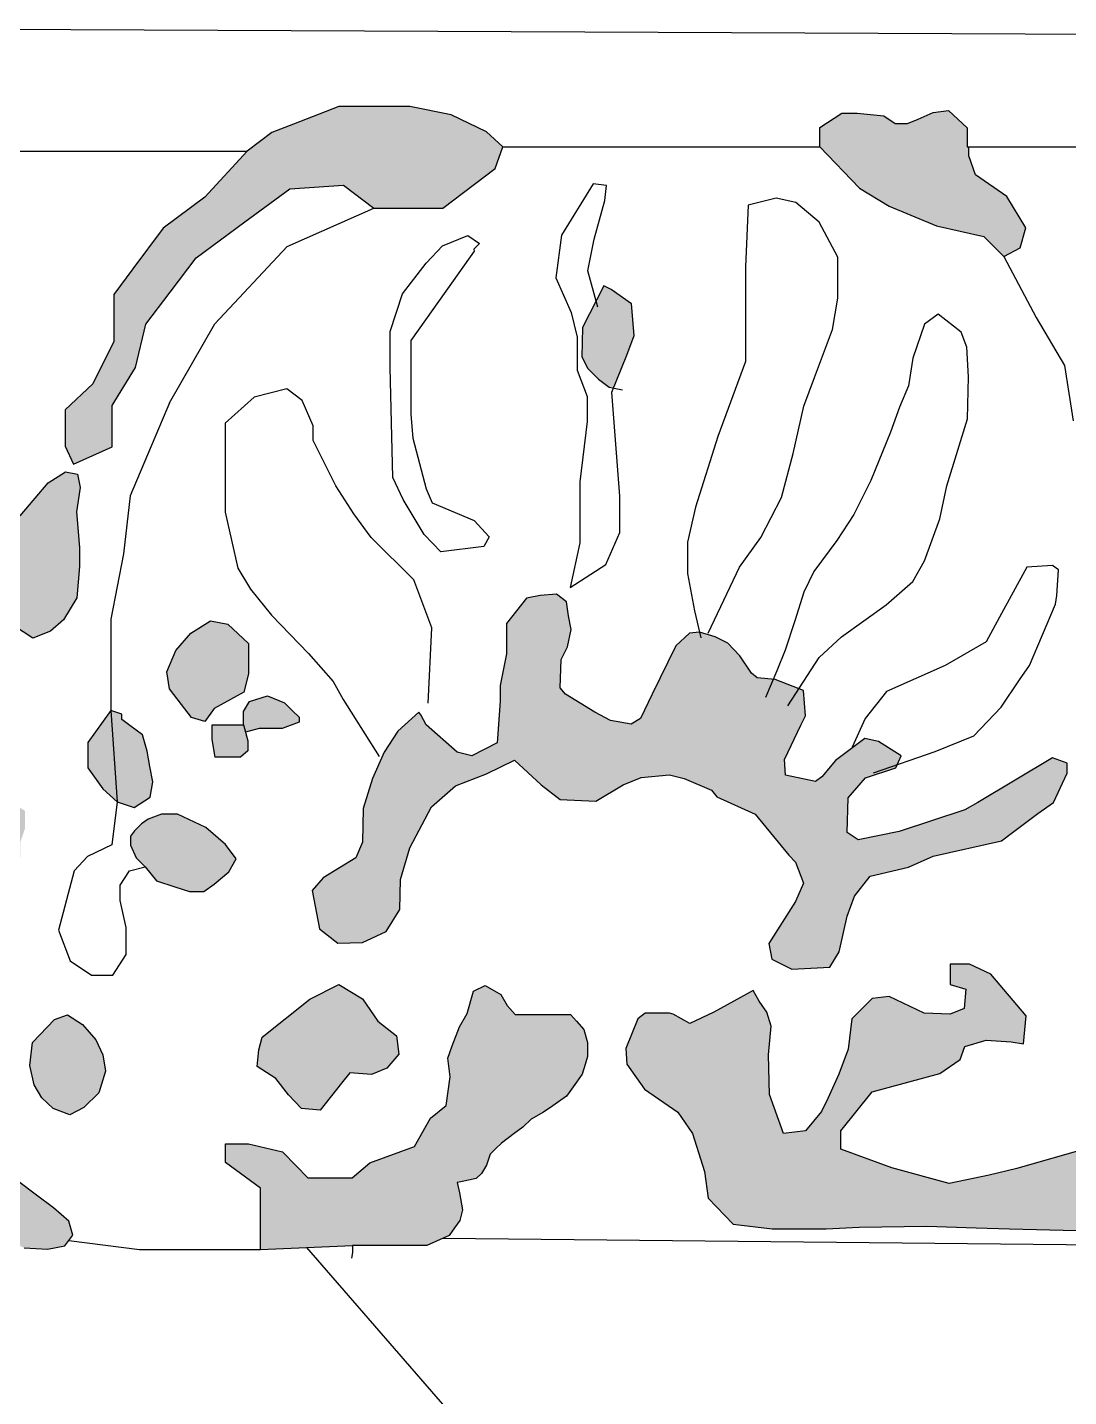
# Model space of a CAD drawing. Header units: inches. Extents: x 155 to 361, y 91 to 381.
# Drawn here: x 172.254 to 173.649, y 306.683 to 308.518 of the extents above; entities that cross this region are included whole.
import ezdxf

# ---------------------------------------------------------------- set-up
doc = ezdxf.new("R2010")
doc.units = ezdxf.units.IN
doc.header["$MEASUREMENT"] = 0
doc.layers.add('çziigi', color=10, linetype='Continuous')

msp = doc.modelspace()

# ---------------------------------------------------------------- hatches: boundary and pattern name
at = {"layer": 'çziigi'}
h = msp.add_hatch(color=256, dxfattribs=at)
h.dxf.hatch_style = 1
h.paths.add_polyline_path([(172.8912, 308.3576), (172.8694, 308.378), (172.8218, 308.4007), (172.7664, 308.412), (172.6716, 308.412), (172.6108, 308.3884), (172.5817, 308.3771), (172.5486, 308.3518), (172.4918, 308.2904), (172.4361, 308.2487), (172.3955, 308.1942), (172.37, 308.16), (172.37, 308.0969), (172.3422, 308.0401), (172.3051, 308.0053), (172.3051, 307.9566), (172.3159, 307.9327), (172.368, 307.9561), (172.368, 308.0111), (172.399, 308.0621), (172.4129, 308.1201), (172.4454, 308.1629), (172.4802, 308.209), (172.5458, 308.2572), (172.6061, 308.3015), (172.6778, 308.3066), (172.7182, 308.2758), (172.8108, 308.2758), (172.8807, 308.3288)])
h.paths.add_polyline_path([(172.5505, 307.6517), (172.5505, 307.6925), (172.5229, 307.7182), (172.4995, 307.7229), (172.4732, 307.7064), (172.4533, 307.683), (172.4409, 307.6543), (172.4447, 307.6317), (172.4609, 307.6106), (172.4742, 307.5931), (172.4919, 307.5881), (172.5046, 307.6052), (172.5264, 307.6172), (172.5441, 307.627)])
h.paths.add_polyline_path([(172.6182, 307.5935), (172.6093, 307.6023), (172.5986, 307.6131), (172.5758, 307.6223), (172.552, 307.6147), (172.5438, 307.6011), (172.5438, 307.5833), (172.5465, 307.5734), (172.5647, 307.5783), (172.5957, 307.5783), (172.6182, 307.5871)])
h.paths.add_polyline_path([(172.5495, 307.5621), (172.5438, 307.5833), (172.5207, 307.5833), (172.502, 307.5833), (172.502, 307.5637), (172.5058, 307.54), (172.5397, 307.54), (172.5495, 307.5485)])
h.paths.add_polyline_path([(172.366, 307.6025), (172.3352, 307.5598), (172.3352, 307.5258), (172.3552, 307.4977), (172.3747, 307.4803)])
h.paths.add_polyline_path([(172.5199, 307.423), (172.4934, 307.4459), (172.4553, 307.4637), (172.4342, 307.4637), (172.4162, 307.457), (172.4072, 307.4509), (172.3976, 307.4414), (172.3924, 307.4342), (172.3924, 307.4221), (172.4001, 307.4052), (172.4121, 307.3932), (172.4271, 307.3743), (172.4519, 307.3663), (172.4714, 307.3601), (172.4907, 307.3601), (172.5047, 307.3698), (172.5243, 307.3865), (172.5338, 307.4037)])
h.paths.add_polyline_path([(172.752, 307.142), (172.7488, 307.1668), (172.7236, 307.1862), (172.7034, 307.2163), (172.6713, 307.2354), (172.6325, 307.2158), (172.5687, 307.165), (172.5644, 307.148), (172.562, 307.1258), (172.587, 307.1097), (172.604, 307.0878), (172.6217, 307.0693), (172.6467, 307.067), (172.6752, 307.1032), (172.6862, 307.1172), (172.7152, 307.1148), (172.7356, 307.1233)])
h.paths.add_polyline_path([(172.359, 307.1195), (172.3552, 307.1411), (172.3461, 307.1615), (172.3282, 307.1819), (172.3082, 307.195), (172.2906, 307.1888), (172.2611, 307.158), (172.2574, 307.127), (172.2636, 307.101), (172.2737, 307.0837), (172.2887, 307.0696), (172.3113, 307.0609), (172.3298, 307.0709), (172.3499, 307.0906)])
h.paths.add_polyline_path([(172.4185, 307.5277), (172.4149, 307.548), (172.4086, 307.5701), (172.3914, 307.5827), (172.3807, 307.5905), (172.3807, 307.5978), (172.366, 307.6025), (172.3747, 307.4803), (172.3974, 307.4725), (172.4187, 307.4867), (172.4222, 307.5072)])
h = msp.add_hatch(color=256, dxfattribs=at)
h.dxf.hatch_style = 1
h.paths.add_polyline_path([(173.5243, 308.3204), (173.5153, 308.3458), (173.5153, 308.3576), (173.5133, 308.3576), (173.5133, 308.3831), (173.4882, 308.4067), (173.4676, 308.4036), (173.4477, 308.3951), (173.4334, 308.3889), (173.4165, 308.3889), (173.4016, 308.3992), (173.366, 308.4027), (173.3453, 308.4027), (173.3156, 308.3836), (173.3156, 308.3576), (173.3691, 308.3026), (173.4085, 308.2784), (173.4721, 308.2518), (173.5357, 308.2378), (173.5624, 308.2111), (173.584, 308.2225), (173.5917, 308.2492), (173.5662, 308.2912)])
h = msp.add_hatch(color=256, dxfattribs=at)
h.dxf.hatch_style = 1
h.paths.add_polyline_path([(173.0634, 308.1476), (173.0361, 308.1666), (173.0266, 308.1714), (172.9981, 308.1156), (172.9969, 308.0764), (173.0052, 308.0609), (173.0194, 308.0467), (173.0337, 308.036), (173.0397, 308.0348), (173.0575, 308.0788), (173.067, 308.1049)])
h.paths.add_polyline_path([(173.2721, 307.6381), (173.2562, 307.6442), (173.2318, 307.6466), (173.2244, 307.6527), (173.2086, 307.6759), (173.1927, 307.693), (173.1756, 307.7015), (173.1548, 307.7076), (173.1414, 307.7064), (173.1231, 307.6893), (173.0913, 307.6247), (173.0755, 307.5917), (173.0632, 307.5844), (173.0352, 307.5893), (173.0144, 307.6003), (172.9753, 307.6247), (172.968, 307.6332), (172.9692, 307.671), (172.9778, 307.6881), (172.9827, 307.7113), (172.979, 307.7296), (172.9766, 307.748), (172.9629, 307.7587), (172.9411, 307.7568), (172.9228, 307.7531), (172.896, 307.719), (172.896, 307.6787), (172.8874, 307.636), (172.8874, 307.6152), (172.8837, 307.5591), (172.8496, 307.542), (172.83, 307.5469), (172.7885, 307.5835), (172.7812, 307.5969), (172.7787, 307.6006), (172.7506, 307.575), (172.7323, 307.5469), (172.7165, 307.5115), (172.7042, 307.4713), (172.703, 307.4261), (172.6945, 307.4054), (172.6505, 307.3785), (172.6359, 307.3615), (172.6456, 307.3102), (172.6701, 307.2907), (172.703, 307.2919), (172.7348, 307.3066), (172.7531, 307.3358), (172.7543, 307.3761), (172.7665, 307.4188), (172.7958, 307.4737), (172.8276, 307.5018), (172.8691, 307.5176), (172.9069, 307.5359), (172.9424, 307.503), (172.968, 307.4835), (173.0156, 307.481), (173.0523, 307.503), (173.0767, 307.5128), (173.1145, 307.5164), (173.1341, 307.5115), (173.1707, 307.4957), (173.178, 307.4871), (173.2293, 307.4639), (173.2745, 307.409), (173.283, 307.3993), (173.294, 307.3712), (173.283, 307.3468), (173.2476, 307.2904), (173.2513, 307.2696), (173.2782, 307.2562), (173.3294, 307.2586), (173.3417, 307.2794), (173.3526, 307.327), (173.3624, 307.3538), (173.3832, 307.3806), (173.4345, 307.3928), (173.4674, 307.4075), (173.559, 307.4282), (173.5737, 307.4392), (173.6079, 307.4648), (173.6286, 307.4795), (173.6469, 307.5185), (173.6469, 307.5319), (173.6274, 307.5393), (173.5273, 307.4795), (173.5102, 307.4697), (173.4223, 307.4404), (173.3673, 307.4294), (173.3526, 307.4392), (173.3539, 307.4856), (173.3771, 307.5124), (173.4174, 307.5258), (173.4247, 307.5417), (173.3942, 307.5612), (173.3759, 307.5649), (173.3368, 307.5356), (173.3185, 307.5136), (173.3099, 307.5075), (173.2696, 307.5161), (173.2684, 307.5368), (173.2904, 307.5832), (173.2965, 307.5954), (173.294, 307.6295)])
h = msp.add_hatch(color=256, dxfattribs=at)
h.dxf.hatch_style = 1
h.paths.add_polyline_path([(171.838, 308.1029), (171.8304, 308.1131), (171.8155, 308.1243), (171.794, 308.1353), (171.7776, 308.1325), (171.7559, 308.1212), (171.7356, 308.108), (171.7338, 308.0983), (171.7409, 308.0929), (171.7447, 308.0829), (171.7746, 308.072), (171.7937, 308.065), (171.8219, 308.0695), (171.833, 308.0763), (171.838, 308.0851), (171.838, 308.0927)])
h.paths.add_polyline_path([(171.9614, 308.0432), (171.9614, 308.0586), (171.9614, 308.0778), (171.9545, 308.1004), (171.945, 308.1073), (171.938, 308.1212), (171.9295, 308.1212), (171.9207, 308.1169), (171.917, 308.1056), (171.8968, 308.0932), (171.8961, 308.0813), (171.8961, 308.0654), (171.8961, 308.0442), (171.8961, 308.0301), (171.8961, 308.0205), (171.9003, 308.0123), (171.9003, 308.0007), (171.9086, 307.9929), (171.9086, 307.9869), (171.9164, 307.9808), (171.9285, 307.979), (171.9401, 307.9819), (171.9523, 307.988), (171.9614, 307.9983), (171.9614, 308.0247)])
h.paths.add_polyline_path([(172.1336, 307.8667), (172.1295, 307.8732), (172.1295, 307.8802), (172.1295, 307.8869), (172.1295, 307.8942), (172.1275, 307.9011), (172.1254, 307.908), (172.1212, 307.9222), (172.1212, 307.9327), (172.1212, 307.9461), (172.1212, 307.9608), (172.1212, 307.9869), (172.1212, 308.0073), (172.1165, 308.0205), (172.109, 308.0265), (172.0967, 308.0362), (172.0871, 308.0482), (172.0778, 308.0596), (172.0689, 308.0661), (172.0516, 308.0626), (172.044, 308.0497), (172.0375, 308.0387), (172.0261, 308.0193), (172.0261, 307.9892), (172.0268, 307.9653), (172.032, 307.9436), (172.0211, 307.9367), (172.0046, 307.9122), (171.9972, 307.8967), (171.9941, 307.8822), (171.9857, 307.8679), (171.974, 307.848), (171.974, 307.8393), (171.9815, 307.8238), (171.9872, 307.8174), (171.9999, 307.8111), (172.0099, 307.8032), (172.0228, 307.7974), (172.0295, 307.791), (172.0332, 307.7785), (172.0332, 307.7681), (172.0332, 307.7563), (172.036, 307.7439), (172.039, 307.7305), (172.0483, 307.7203), (172.0572, 307.7106), (172.0689, 307.6977), (172.0813, 307.6892), (172.0965, 307.6787), (172.1132, 307.6787), (172.1301, 307.6837), (172.1411, 307.6954), (172.148, 307.7079), (172.148, 307.7243), (172.148, 307.741), (172.1416, 307.7589), (172.1463, 307.7988), (172.1463, 307.8182), (172.1463, 307.8254), (172.1463, 307.8329), (172.1435, 307.8388), (172.1411, 307.8442), (172.1378, 307.8516), (172.1336, 307.861)])
h.paths.add_polyline_path([(172.3241, 307.7957), (172.3241, 307.8209), (172.3199, 307.8688), (172.3249, 307.9012), (172.3216, 307.9194), (172.3054, 307.9226), (172.2822, 307.9077), (172.2446, 307.8635), (172.2351, 307.8436), (172.2351, 307.8109), (172.2308, 307.787), (172.2308, 307.7354), (172.2356, 307.7167), (172.2615, 307.6995), (172.2852, 307.709), (172.3027, 307.7239), (172.3204, 307.7536)])
h.paths.add_polyline_path([(172.1883, 307.5524), (172.1883, 307.5633), (172.1973, 307.5817), (172.1973, 307.5953), (172.1741, 307.6085), (172.1377, 307.6085), (172.1025, 307.6085), (172.0841, 307.6149), (172.07, 307.6198), (172.0552, 307.6329), (172.0368, 307.6397), (172.0153, 307.6477), (172.0012, 307.6477), (171.9948, 307.6477), (171.9948, 307.6289), (171.9948, 307.6161), (172.0024, 307.6049), (172.0079, 307.5969), (172.018, 307.5945), (172.0673, 307.5701), (172.0929, 307.5701), (172.1097, 307.5533), (172.0953, 307.5257), (172.087, 307.5099), (172.0781, 307.4777), (172.0781, 307.4553), (172.0889, 307.4325), (172.1002, 307.4087), (172.1177, 307.4001), (172.1373, 307.3906), (172.1541, 307.3906), (172.1653, 307.3906), (172.1709, 307.3797), (172.1757, 307.3705), (172.1837, 307.3649), (172.2141, 307.3649), (172.2257, 307.3649), (172.2333, 307.3749), (172.2397, 307.3921), (172.245, 307.4062), (172.245, 307.4265), (172.2513, 307.4449), (172.2513, 307.4681), (172.2401, 307.4749), (172.2173, 307.4749), (172.1973, 307.4749), (172.1813, 307.4749), (172.1725, 307.4797), (172.1725, 307.4917), (172.1725, 307.5065), (172.1725, 307.5169), (172.1725, 307.5293), (172.1821, 307.5433)])
h.paths.add_polyline_path([(172.241, 306.9724), (172.2159, 306.991), (172.1855, 307.0155), (172.154, 307.0695), (172.112, 307.1169), (172.0969, 307.1079), (172.0969, 307.0796), (172.0951, 307.0433), (172.0668, 307.0112), (172.0668, 306.98), (172.1057, 306.9308), (172.1471, 306.9166), (172.1816, 306.9115), (172.2168, 306.8995), (172.2499, 306.8827), (172.2813, 306.8808), (172.3044, 306.8854), (172.315, 306.8999), (172.31, 306.9184), (172.2895, 306.9363), (172.2666, 306.9533)])
h = msp.add_hatch(color=256, dxfattribs=at)
h.dxf.hatch_style = 1
h.paths.add_polyline_path([(173.2471, 307.1413), (173.2508, 307.1797), (173.2446, 307.1983), (173.2347, 307.2132), (173.2267, 307.2276), (173.2186, 307.2231), (173.1739, 307.1983), (173.1416, 307.1835), (173.1193, 307.1959), (173.1143, 307.1971), (173.082, 307.1971), (173.0721, 307.1897), (173.056, 307.15), (173.0572, 307.1289), (173.0808, 307.0954), (173.1255, 307.0644), (173.1453, 307.0359), (173.1615, 306.985), (173.1664, 306.9491), (173.1999, 306.9143), (173.2521, 306.9081), (173.3241, 306.9081), (173.3687, 306.9106), (173.4593, 306.9119), (173.5251, 306.9094), (173.5698, 306.9081), (173.6778, 306.9057), (173.7138, 306.9081), (173.7423, 306.9354), (173.7423, 306.9801), (173.751, 306.9999), (173.7982, 307.0446), (173.8155, 307.0632), (173.8466, 307.0706), (173.895, 307.0991), (173.9223, 307.1239), (173.9285, 307.1438), (173.9434, 307.15), (173.9682, 307.1487), (174.0327, 307.1835), (174.0551, 307.2231), (174.0501, 307.2839), (174.0178, 307.3149), (173.9682, 307.3025), (173.921, 307.2727), (173.8726, 307.2616), (173.8019, 307.2802), (173.7671, 307.3149), (173.7522, 307.3298), (173.7212, 307.3062), (173.7001, 307.2417), (173.7175, 307.2095), (173.7448, 307.181), (173.7647, 307.15), (173.7485, 307.088), (173.715, 307.0433), (173.6778, 307.0173), (173.5797, 306.9888), (173.5425, 306.9801), (173.4891, 306.9689), (173.4122, 306.99), (173.3439, 307.0148), (173.3439, 307.0396), (173.3861, 307.0917), (173.4767, 307.1165), (173.504, 307.1351), (173.5102, 307.1524), (173.5388, 307.1611), (173.5723, 307.1586), (173.5884, 307.1562), (173.5921, 307.1934), (173.545, 307.2492), (173.5164, 307.2628), (173.4904, 307.2628), (173.4904, 307.2355), (173.5115, 307.2293), (173.509, 307.2033), (173.4904, 307.1959), (173.4556, 307.1971), (173.4085, 307.2194), (173.3861, 307.2169), (173.3588, 307.1897), (173.3538, 307.1487), (173.3414, 307.1152), (173.3265, 307.083), (173.3179, 307.0656), (173.2968, 307.0396), (173.267, 307.0359), (173.2483, 307.088)])
h = msp.add_hatch(color=256, dxfattribs=at)
h.dxf.hatch_style = 1
h.paths.add_polyline_path([(173.0015, 307.1282), (173.0048, 307.139), (173.0048, 307.1579), (172.9999, 307.1753), (172.9899, 307.1865), (172.982, 307.1955), (172.9677, 307.1955), (172.9506, 307.1955), (172.9257, 307.1955), (172.9076, 307.1955), (172.8971, 307.2075), (172.8884, 307.2223), (172.8674, 307.2344), (172.8521, 307.2267), (172.8432, 307.1965), (172.833, 307.1787), (172.8235, 307.1534), (172.8174, 307.137), (172.8205, 307.112), (172.8154, 307.0736), (172.7943, 307.0565), (172.7728, 307.0187), (172.7129, 306.9966), (172.6894, 306.9765), (172.6653, 306.9765), (172.6301, 306.9765), (172.6144, 306.9927), (172.5962, 307.0115), (172.5506, 307.022), (172.5199, 307.022), (172.5199, 306.9972), (172.5664, 306.9627), (172.5664, 306.8806), (172.6899, 306.886), (172.7079, 306.886), (172.7315, 306.886), (172.751, 306.886), (172.7651, 306.886), (172.7895, 306.886), (172.8024, 306.8918), (172.8191, 306.8992), (172.8265, 306.9097), (172.8335, 306.9195), (172.8373, 306.9336), (172.8332, 306.9562), (172.8301, 306.9701), (172.8349, 306.9712), (172.8556, 306.9758), (172.8628, 306.9825), (172.8692, 306.9937), (172.8741, 307.0083), (172.8817, 307.0157), (172.8892, 307.023), (172.9063, 307.0357), (172.9181, 307.0444), (172.9291, 307.0551), (172.9456, 307.0644), (172.958, 307.073), (172.9766, 307.0859), (172.9853, 307.0983), (172.9976, 307.1156)])

# ---------------------------------------------------------------- linework, layer by layer
for p, q in [((171.7118, 308.5178), (174.7296, 308.5039)), ((172.6716, 308.412), (172.6108, 308.3884)), ((172.7664, 308.412), (172.6716, 308.412)), ((172.8218, 308.4007), (172.7664, 308.412)), ((172.8694, 308.378), (172.8218, 308.4007)), ((173.3156, 308.3836), (173.3453, 308.4027)), ((173.3453, 308.4027), (173.366, 308.4027)), ((173.366, 308.4027), (173.4016, 308.3992)), ((173.4016, 308.3992), (173.4165, 308.3889)), ((173.4334, 308.3889), (173.4477, 308.3951)), ((173.4477, 308.3951), (173.4676, 308.4036)), ((173.4676, 308.4036), (173.4882, 308.4067)), ((173.4882, 308.4067), (173.5133, 308.3831)), ((172.5817, 308.3771), (172.5486, 308.3518)), ((172.6108, 308.3884), (172.5817, 308.3771)), ((172.8912, 308.3576), (172.8694, 308.378)), ((173.3156, 308.3576), (173.3156, 308.3836)), ((173.4165, 308.3889), (173.4334, 308.3889)), ((173.5133, 308.3831), (173.5133, 308.3576)), ((172.8807, 308.3288), (172.8912, 308.3576)), ((172.8912, 308.3576), (172.9839, 308.3576)), ((172.9839, 308.3576), (173.3156, 308.3576)), ((173.3156, 308.3576), (173.3691, 308.3026)), ((173.5133, 308.3576), (173.886, 308.3576)), ((173.5153, 308.3458), (173.5153, 308.3576)), ((172.006, 308.3518), (172.5486, 308.3518)), ((172.5486, 308.3518), (172.4918, 308.2904)), ((173.5243, 308.3204), (173.5153, 308.3458)), ((172.8108, 308.2758), (172.8807, 308.3288)), ((173.5662, 308.2912), (173.5243, 308.3204)), ((172.5458, 308.2572), (172.6061, 308.3015)), ((172.6061, 308.3015), (172.6778, 308.3066)), ((172.6778, 308.3066), (172.7182, 308.2758)), ((173.0123, 308.3082), (172.9696, 308.2393)), ((173.0301, 308.306), (173.0123, 308.3082)), ((173.0278, 308.2858), (173.0301, 308.306)), ((173.3691, 308.3026), (173.4085, 308.2784)), ((172.4918, 308.2904), (172.4361, 308.2487)), ((173.0135, 308.2343), (173.0278, 308.2858)), ((173.2572, 308.2892), (173.22, 308.2797)), ((173.2835, 308.2832), (173.2572, 308.2892)), ((173.3147, 308.2569), (173.2835, 308.2832)), ((173.5917, 308.2492), (173.5662, 308.2912)), ((172.6025, 308.2241), (172.7182, 308.2758)), ((172.7182, 308.2758), (172.8108, 308.2758)), ((173.22, 308.2797), (173.2164, 308.197)), ((173.4085, 308.2784), (173.4721, 308.2518)), ((172.4361, 308.2487), (172.3955, 308.1942)), ((172.4802, 308.209), (172.5458, 308.2572)), ((173.3398, 308.2102), (173.3147, 308.2569)), ((173.4721, 308.2518), (173.5357, 308.2378)), ((173.584, 308.2225), (173.5917, 308.2492)), ((172.7883, 308.2018), (172.8105, 308.2252)), ((172.8105, 308.2252), (172.8445, 308.2392)), ((172.8445, 308.2392), (172.86, 308.2284)), ((172.86, 308.2284), (172.8523, 308.2206)), ((172.9696, 308.2393), (172.9624, 308.1823)), ((173.0052, 308.1916), (173.0135, 308.2343)), ((173.5357, 308.2378), (173.5624, 308.2111)), ((172.4454, 308.1629), (172.4802, 308.209)), ((172.5054, 308.1207), (172.6025, 308.2241)), ((172.8528, 308.2182), (172.8246, 308.1783)), ((172.8523, 308.2206), (172.8528, 308.2182)), ((173.3398, 308.1551), (173.3398, 308.2102)), ((173.5624, 308.2111), (173.584, 308.2225)), ((173.5624, 308.2111), (173.6058, 308.129)), ((172.3955, 308.1942), (172.37, 308.16)), ((172.7566, 308.1608), (172.7883, 308.2018)), ((173.0183, 308.1429), (173.0052, 308.1916)), ((173.2164, 308.197), (173.2164, 308.1288)), ((172.8246, 308.1783), (172.7681, 308.0984)), ((172.8246, 308.1783), (172.8246, 308.1783)), ((172.9624, 308.1823), (172.9826, 308.136)), ((173.0266, 308.1714), (172.9981, 308.1156)), ((173.0361, 308.1666), (173.0266, 308.1714)), ((172.37, 308.16), (172.37, 308.0969)), ((172.4129, 308.1201), (172.4454, 308.1629)), ((172.7402, 308.1104), (172.7566, 308.1608)), ((173.0634, 308.1476), (173.0361, 308.1666)), ((173.3326, 308.1132), (173.3398, 308.1551)), ((172.9826, 308.136), (172.9909, 308.1027)), ((173.067, 308.1049), (173.0634, 308.1476)), ((173.4741, 308.1335), (173.4561, 308.1203)), ((173.5053, 308.1096), (173.4741, 308.1335)), ((172.399, 308.0621), (172.4129, 308.1201)), ((172.4448, 308.0148), (172.5054, 308.1207)), ((172.9981, 308.1156), (172.9969, 308.0764)), ((173.2164, 308.1288), (173.2164, 308.0701)), ((173.4561, 308.1203), (173.4406, 308.0748)), ((173.6058, 308.129), (173.6435, 308.0647)), ((172.37, 308.0969), (172.3422, 308.0401)), ((172.7402, 308.0623), (172.7402, 308.1104)), ((172.7681, 308.0984), (172.7681, 308.0588)), ((172.9909, 308.1027), (172.9909, 308.0588)), ((173.0575, 308.0788), (173.067, 308.1049)), ((173.3087, 308.0486), (173.3326, 308.1132)), ((173.5125, 308.0892), (173.5053, 308.1096)), ((173.0373, 308.0289), (173.0575, 308.0788)), ((173.5148, 308.0497), (173.5125, 308.0892)), ((172.368, 308.0111), (172.399, 308.0621)), ((172.7425, 307.9698), (172.7402, 308.0623)), ((172.9969, 308.0764), (173.0052, 308.0609)), ((173.0052, 308.0609), (173.0194, 308.0467)), ((173.2164, 308.0701), (173.1793, 307.9696)), ((173.4406, 308.0748), (173.4346, 308.0377)), ((173.6435, 308.0647), (173.655, 307.9907)), ((172.7681, 308.0588), (172.7681, 307.9991)), ((172.9909, 308.0588), (173.004, 308.0232)), ((173.0194, 308.0467), (173.0337, 308.036)), ((173.2943, 308.0103), (173.3087, 308.0486)), ((173.5137, 307.9934), (173.5148, 308.0497)), ((172.3422, 308.0401), (172.3051, 308.0053)), ((172.6019, 308.0335), (172.5581, 308.0226)), ((172.6225, 308.0178), (172.6019, 308.0335)), ((173.0337, 308.036), (173.0515, 308.0324)), ((173.048, 307.8896), (173.0373, 308.0289)), ((173.4346, 308.0377), (173.4226, 308.009)), ((172.3051, 308.0053), (172.3051, 307.9566)), ((172.368, 307.9561), (172.368, 308.0111)), ((172.4448, 308.0148), (172.3922, 307.8901)), ((172.5581, 308.0226), (172.5193, 307.9874)), ((172.6371, 307.9838), (172.6225, 308.0178)), ((173.004, 308.0232), (173.004, 307.9899)), ((173.2799, 307.9468), (173.2943, 308.0103)), ((173.4226, 308.009), (173.4106, 307.9755)), ((172.5193, 307.9874), (172.5193, 307.9571)), ((172.7681, 307.9991), (172.7707, 307.9675)), ((173.004, 307.9899), (172.9945, 307.9092)), ((173.4861, 307.9036), (173.5137, 307.9934)), ((172.6371, 307.9644), (172.6371, 307.9838)), ((172.7437, 307.9147), (172.7425, 307.9698)), ((173.1793, 307.9696), (173.1493, 307.875)), ((173.4106, 307.9755), (173.3843, 307.9108)), ((172.3051, 307.9566), (172.3159, 307.9327)), ((172.3159, 307.9327), (172.368, 307.9561)), ((172.5193, 307.9571), (172.5193, 307.9243)), ((172.6674, 307.9037), (172.6371, 307.9644)), ((172.7707, 307.9675), (172.7883, 307.8995)), ((173.2643, 307.8882), (173.2799, 307.9468)), ((172.2822, 307.9077), (172.3054, 307.9226)), ((172.3054, 307.9226), (172.3216, 307.9194)), ((172.3216, 307.9194), (172.3249, 307.9012)), ((172.5193, 307.9243), (172.5193, 307.8685)), ((172.7578, 307.8854), (172.7437, 307.9147)), ((172.2446, 307.8635), (172.2822, 307.9077)), ((172.3249, 307.9012), (172.3199, 307.8688)), ((172.6917, 307.8661), (172.6674, 307.9037)), ((172.7883, 307.8995), (172.7965, 307.8808)), ((172.9945, 307.9092), (172.9945, 307.8522)), ((173.3843, 307.9108), (173.3615, 307.8653)), ((173.4765, 307.8593), (173.4861, 307.9036)), ((172.3922, 307.8901), (172.3833, 307.8126)), ((172.7859, 307.8386), (172.7578, 307.8854)), ((172.7965, 307.8808), (172.8528, 307.8573)), ((173.048, 307.8409), (173.048, 307.8896)), ((173.2368, 307.8343), (173.2643, 307.8882)), ((172.3199, 307.8688), (172.3241, 307.8209)), ((172.5193, 307.8685), (172.5363, 307.7933)), ((172.7148, 307.8345), (172.6917, 307.8661)), ((173.1493, 307.875), (173.1385, 307.8283)), ((173.3615, 307.8653), (173.3387, 307.8306)), ((173.4561, 307.8031), (173.4765, 307.8593)), ((172.8528, 307.8573), (172.8727, 307.8351)), ((172.9945, 307.8522), (172.9945, 307.8272)), ((173.029, 307.7981), (173.048, 307.8409)), ((172.7719, 307.7775), (172.7148, 307.8345)), ((172.8082, 307.8152), (172.7859, 307.8386)), ((172.8656, 307.8222), (172.8082, 307.8152)), ((172.8727, 307.8351), (172.8656, 307.8222)), ((172.9945, 307.8272), (172.9814, 307.7673)), ((173.1385, 307.8283), (173.1385, 307.7864)), ((173.208, 307.7948), (173.2368, 307.8343)), ((173.3387, 307.8306), (173.3076, 307.7887)), ((172.3241, 307.8209), (172.3241, 307.7957)), ((172.3833, 307.8126), (172.366, 307.7252)), ((173.4406, 307.7755), (173.4561, 307.8031)), ((172.3241, 307.7957), (172.3204, 307.7536)), ((172.5363, 307.7933), (172.5533, 307.7653)), ((172.9814, 307.7673), (173.029, 307.7981)), ((173.1385, 307.7864), (173.1481, 307.7361)), ((173.1661, 307.7062), (173.208, 307.7948)), ((173.3076, 307.7887), (173.2944, 307.7612)), ((173.593, 307.7948), (173.5566, 307.7278)), ((173.6275, 307.7967), (173.593, 307.7948)), ((173.6353, 307.791), (173.6275, 307.7967)), ((173.6332, 307.7565), (173.6353, 307.791)), ((172.7962, 307.7132), (172.7719, 307.7775)), ((173.4046, 307.7444), (173.4406, 307.7755)), ((172.3204, 307.7536), (172.3027, 307.7239)), ((172.5533, 307.7653), (172.5812, 307.7302)), ((172.9228, 307.7531), (172.896, 307.719)), ((172.9411, 307.7568), (172.9228, 307.7531)), ((172.9629, 307.7587), (172.9411, 307.7568)), ((172.9766, 307.748), (172.9629, 307.7587)), ((173.2944, 307.7612), (173.2824, 307.7229)), ((173.6313, 307.745), (173.6332, 307.7565)), ((172.5812, 307.7302), (172.631, 307.6792)), ((172.979, 307.7296), (172.9766, 307.748)), ((173.1481, 307.7361), (173.1565, 307.7002)), ((173.3447, 307.7013), (173.4046, 307.7444)), ((173.5968, 307.6627), (173.6313, 307.745)), ((172.2615, 307.6995), (172.2356, 307.7167)), ((172.3027, 307.7239), (172.2852, 307.709)), ((172.366, 307.7252), (172.366, 307.6499)), ((172.4732, 307.7064), (172.4995, 307.7229)), ((172.4995, 307.7229), (172.5229, 307.7182)), ((172.5229, 307.7182), (172.5505, 307.6925)), ((172.7913, 307.6124), (172.7962, 307.7132)), ((172.896, 307.719), (172.896, 307.6787)), ((172.9827, 307.7113), (172.979, 307.7296)), ((173.2824, 307.7229), (173.2692, 307.6834)), ((173.5566, 307.7278), (173.5385, 307.6945)), ((172.2852, 307.709), (172.2615, 307.6995)), ((172.4533, 307.683), (172.4732, 307.7064)), ((172.9778, 307.6881), (172.9827, 307.7113)), ((173.1414, 307.7064), (173.1231, 307.6893)), ((173.1548, 307.7076), (173.1414, 307.7064)), ((173.1756, 307.7015), (173.1548, 307.7076)), ((173.1927, 307.693), (173.1756, 307.7015)), ((173.3148, 307.6738), (173.3447, 307.7013)), ((173.5385, 307.6945), (173.4838, 307.6627)), ((172.4409, 307.6543), (172.4533, 307.683)), ((172.5505, 307.6925), (172.5505, 307.6517)), ((172.631, 307.6792), (172.6638, 307.6416)), ((172.896, 307.6787), (172.8874, 307.636)), ((172.9692, 307.671), (172.9778, 307.6881)), ((173.1231, 307.6893), (173.0913, 307.6247)), ((173.2086, 307.6759), (173.1927, 307.693)), ((173.2244, 307.6527), (173.2086, 307.6759)), ((173.2692, 307.6834), (173.2584, 307.6558)), ((172.968, 307.6332), (172.9692, 307.671)), ((173.2728, 307.6091), (173.3148, 307.6738)), ((173.4838, 307.6627), (173.4052, 307.6283)), ((173.5834, 307.6436), (173.5968, 307.6627)), ((172.366, 307.6499), (172.366, 307.6025)), ((172.4447, 307.6317), (172.4409, 307.6543)), ((172.5505, 307.6517), (172.5441, 307.627)), ((172.6638, 307.6416), (172.6772, 307.6173)), ((173.2318, 307.6466), (173.2244, 307.6527)), ((173.2562, 307.6442), (173.2318, 307.6466)), ((173.2584, 307.6558), (173.2429, 307.6199)), ((173.2721, 307.6381), (173.2562, 307.6442)), ((173.294, 307.6295), (173.2721, 307.6381)), ((173.5585, 307.6072), (173.5834, 307.6436)), ((172.4609, 307.6106), (172.4447, 307.6317)), ((172.5441, 307.627), (172.5264, 307.6172)), ((172.552, 307.6147), (172.5758, 307.6223)), ((172.5758, 307.6223), (172.5986, 307.6131)), ((172.8874, 307.636), (172.8874, 307.6152)), ((172.9753, 307.6247), (172.968, 307.6332)), ((173.0144, 307.6003), (172.9753, 307.6247)), ((173.0913, 307.6247), (173.0755, 307.5917)), ((173.2965, 307.5954), (173.294, 307.6295)), ((173.4052, 307.6283), (173.3765, 307.5919)), ((172.366, 307.6025), (172.3352, 307.5598)), ((172.3807, 307.5978), (172.366, 307.6025)), ((172.366, 307.6025), (172.3747, 307.4803)), ((172.4742, 307.5931), (172.4609, 307.6106)), ((172.5046, 307.6052), (172.4919, 307.5881)), ((172.5264, 307.6172), (172.5046, 307.6052)), ((172.5438, 307.6011), (172.552, 307.6147)), ((172.5986, 307.6131), (172.6093, 307.6023)), ((172.6093, 307.6023), (172.6182, 307.5935)), ((172.6772, 307.6173), (172.7063, 307.5712)), ((172.8874, 307.6152), (172.8837, 307.5591)), ((173.5221, 307.5689), (173.5585, 307.6072)), ((172.3807, 307.5905), (172.3807, 307.5978)), ((172.3914, 307.5827), (172.3807, 307.5905)), ((172.4919, 307.5881), (172.4742, 307.5931)), ((172.502, 307.5637), (172.502, 307.5833)), ((172.502, 307.5833), (172.5207, 307.5833)), ((172.5207, 307.5833), (172.5438, 307.5833)), ((172.5438, 307.5833), (172.5438, 307.6011)), ((172.5438, 307.5833), (172.5495, 307.5621)), ((172.6182, 307.5871), (172.5957, 307.5783)), ((172.6182, 307.5935), (172.6182, 307.5871)), ((172.7787, 307.6006), (172.7506, 307.575)), ((172.7812, 307.5969), (172.7787, 307.6006)), ((172.7885, 307.5835), (172.7812, 307.5969)), ((172.83, 307.5469), (172.7885, 307.5835)), ((173.0352, 307.5893), (173.0144, 307.6003)), ((173.0632, 307.5844), (173.0352, 307.5893)), ((173.0755, 307.5917), (173.0632, 307.5844)), ((173.2684, 307.5368), (173.2904, 307.5832)), ((173.2904, 307.5832), (173.2965, 307.5954)), ((173.3765, 307.5919), (173.3592, 307.5536)), ((172.4086, 307.5701), (172.3914, 307.5827)), ((172.4149, 307.548), (172.4086, 307.5701)), ((172.5647, 307.5783), (172.5465, 307.5734)), ((172.5957, 307.5783), (172.5647, 307.5783)), ((172.7063, 307.5712), (172.7257, 307.5408)), ((172.7506, 307.575), (172.7323, 307.5469)), ((173.3759, 307.5649), (173.3368, 307.5356)), ((173.3942, 307.5612), (173.3759, 307.5649)), ((173.4703, 307.5478), (173.5221, 307.5689)), ((172.3352, 307.5598), (172.3352, 307.5258)), ((172.4185, 307.5277), (172.4149, 307.548)), ((172.5058, 307.54), (172.502, 307.5637)), ((172.5495, 307.5485), (172.5397, 307.54)), ((172.5495, 307.5621), (172.5495, 307.5485)), ((172.7323, 307.5469), (172.7165, 307.5115)), ((172.8496, 307.542), (172.83, 307.5469)), ((172.8837, 307.5591), (172.8496, 307.542)), ((173.3879, 307.5191), (173.4703, 307.5478)), ((173.4247, 307.5417), (173.3942, 307.5612)), ((172.5397, 307.54), (172.5058, 307.54)), ((172.8691, 307.5176), (172.9069, 307.5359)), ((172.9069, 307.5359), (172.9424, 307.503)), ((173.2696, 307.5161), (173.2684, 307.5368)), ((173.3368, 307.5356), (173.3185, 307.5136)), ((173.4174, 307.5258), (173.4247, 307.5417)), ((173.6274, 307.5393), (173.5273, 307.4795)), ((173.6469, 307.5319), (173.6274, 307.5393)), ((173.6469, 307.5185), (173.6469, 307.5319)), ((172.3352, 307.5258), (172.3552, 307.4977)), ((172.4222, 307.5072), (172.4185, 307.5277)), ((172.7165, 307.5115), (172.7042, 307.4713)), ((172.8276, 307.5018), (172.8691, 307.5176)), ((173.0523, 307.503), (173.0767, 307.5128)), ((173.0767, 307.5128), (173.1145, 307.5164)), ((173.1145, 307.5164), (173.1341, 307.5115)), ((173.1341, 307.5115), (173.1707, 307.4957)), ((173.3099, 307.5075), (173.2696, 307.5161)), ((173.3185, 307.5136), (173.3099, 307.5075)), ((173.3539, 307.4856), (173.3771, 307.5124)), ((173.3771, 307.5124), (173.4174, 307.5258)), ((173.6286, 307.4795), (173.6469, 307.5185)), ((172.3552, 307.4977), (172.3747, 307.4803)), ((172.4187, 307.4867), (172.4222, 307.5072)), ((172.7958, 307.4737), (172.8276, 307.5018)), ((172.9424, 307.503), (172.968, 307.4835)), ((173.0156, 307.481), (173.0523, 307.503)), ((173.1707, 307.4957), (173.178, 307.4871)), ((172.3747, 307.4803), (172.3674, 307.4225)), ((172.3747, 307.4803), (172.3974, 307.4725)), ((172.3974, 307.4725), (172.4187, 307.4867)), ((172.7665, 307.4188), (172.7958, 307.4737)), ((172.968, 307.4835), (173.0156, 307.481)), ((173.178, 307.4871), (173.2293, 307.4639)), ((173.3526, 307.4392), (173.3539, 307.4856)), ((173.5273, 307.4795), (173.5102, 307.4697)), ((173.6079, 307.4648), (173.6286, 307.4795)), ((172.4162, 307.457), (172.4072, 307.4509)), ((172.4342, 307.4637), (172.4162, 307.457)), ((172.4553, 307.4637), (172.4342, 307.4637)), ((172.4934, 307.4459), (172.4553, 307.4637)), ((172.7042, 307.4713), (172.703, 307.4261)), ((173.2293, 307.4639), (173.2745, 307.409)), ((173.5102, 307.4697), (173.4223, 307.4404)), ((173.5737, 307.4392), (173.6079, 307.4648)), ((172.3976, 307.4414), (172.3924, 307.4342)), ((172.4072, 307.4509), (172.3976, 307.4414)), ((172.5199, 307.423), (172.4934, 307.4459)), ((173.3673, 307.4294), (173.3526, 307.4392)), ((173.4223, 307.4404), (173.3673, 307.4294)), ((173.559, 307.4282), (173.5737, 307.4392)), ((172.3674, 307.4225), (172.335, 307.4071)), ((172.3924, 307.4342), (172.3924, 307.4221)), ((172.3924, 307.4221), (172.4001, 307.4052)), ((172.5338, 307.4037), (172.5199, 307.423)), ((172.703, 307.4261), (172.6945, 307.4054)), ((172.7543, 307.3761), (172.7665, 307.4188)), ((173.4674, 307.4075), (173.559, 307.4282)), ((172.335, 307.4071), (172.3171, 307.3877)), ((172.4001, 307.4052), (172.4121, 307.3932)), ((172.5243, 307.3865), (172.5338, 307.4037)), ((172.6945, 307.4054), (172.6505, 307.3785)), ((173.2745, 307.409), (173.283, 307.3993)), ((173.4345, 307.3928), (173.4674, 307.4075)), ((172.3171, 307.3877), (172.3066, 307.3489)), ((172.3788, 307.3688), (172.3912, 307.3877)), ((172.3912, 307.3877), (172.4121, 307.3932)), ((172.4121, 307.3932), (172.4271, 307.3743)), ((172.5047, 307.3698), (172.5243, 307.3865)), ((173.283, 307.3993), (173.294, 307.3712)), ((173.3832, 307.3806), (173.4345, 307.3928)), ((172.3788, 307.3479), (172.3788, 307.3688)), ((172.4271, 307.3743), (172.4519, 307.3663)), ((172.4519, 307.3663), (172.4714, 307.3601)), ((172.4907, 307.3601), (172.5047, 307.3698)), ((172.6505, 307.3785), (172.6359, 307.3615)), ((172.7531, 307.3358), (172.7543, 307.3761)), ((173.294, 307.3712), (173.283, 307.3468)), ((173.3624, 307.3538), (173.3832, 307.3806)), ((172.3066, 307.3489), (172.2958, 307.3085)), ((172.3868, 307.3121), (172.3788, 307.3479)), ((172.4714, 307.3601), (172.4907, 307.3601)), ((172.6359, 307.3615), (172.6456, 307.3102)), ((173.283, 307.3468), (173.2476, 307.2904)), ((173.3526, 307.327), (173.3624, 307.3538)), ((172.7348, 307.3066), (172.7531, 307.3358)), ((173.3417, 307.2794), (173.3526, 307.327)), ((172.2958, 307.3085), (172.3116, 307.2674)), ((172.3868, 307.2758), (172.3868, 307.3121)), ((172.6456, 307.3102), (172.6701, 307.2907)), ((172.6701, 307.2907), (172.703, 307.2919)), ((172.703, 307.2919), (172.7348, 307.3066)), ((173.2476, 307.2904), (173.2513, 307.2696)), ((172.3688, 307.248), (172.3868, 307.2758)), ((173.3294, 307.2586), (173.3417, 307.2794)), ((172.3116, 307.2674), (172.34, 307.248)), ((173.2513, 307.2696), (173.2782, 307.2562)), ((173.2782, 307.2562), (173.3294, 307.2586)), ((173.5164, 307.2628), (173.4904, 307.2628)), ((173.4904, 307.2628), (173.4904, 307.2355)), ((173.545, 307.2492), (173.5164, 307.2628)), ((172.34, 307.248), (172.3688, 307.248)), ((172.6325, 307.2158), (172.6713, 307.2354)), ((172.6713, 307.2354), (172.7034, 307.2163)), ((173.4904, 307.2355), (173.5115, 307.2293)), ((173.5921, 307.1934), (173.545, 307.2492)), ((172.7034, 307.2163), (172.7236, 307.1862)), ((172.8432, 307.1965), (172.8521, 307.2267)), ((172.8521, 307.2267), (172.8674, 307.2344)), ((172.8674, 307.2344), (172.8884, 307.2223)), ((172.8884, 307.2223), (172.8971, 307.2075)), ((173.2186, 307.2231), (173.1739, 307.1983)), ((173.2267, 307.2276), (173.2186, 307.2231)), ((173.2347, 307.2132), (173.2267, 307.2276)), ((173.3861, 307.2169), (173.3588, 307.1897)), ((173.4085, 307.2194), (173.3861, 307.2169)), ((173.4556, 307.1971), (173.4085, 307.2194)), ((173.5115, 307.2293), (173.509, 307.2033)), ((172.5687, 307.165), (172.6325, 307.2158)), ((172.8971, 307.2075), (172.9076, 307.1955)), ((173.1739, 307.1983), (173.1416, 307.1835)), ((173.2446, 307.1983), (173.2347, 307.2132)), ((173.2508, 307.1797), (173.2446, 307.1983)), ((173.509, 307.2033), (173.4904, 307.1959)), ((172.2611, 307.158), (172.2906, 307.1888)), ((172.2906, 307.1888), (172.3082, 307.195)), ((172.3082, 307.195), (172.3282, 307.1819)), ((172.3282, 307.1819), (172.3461, 307.1615)), ((172.7236, 307.1862), (172.7488, 307.1668)), ((172.833, 307.1787), (172.8432, 307.1965)), ((172.9076, 307.1955), (172.9257, 307.1955)), ((172.9257, 307.1955), (172.9506, 307.1955)), ((172.9506, 307.1955), (172.9677, 307.1955)), ((172.9677, 307.1955), (172.982, 307.1955)), ((172.982, 307.1955), (172.9899, 307.1865)), ((172.9899, 307.1865), (172.9999, 307.1753)), ((173.0721, 307.1897), (173.056, 307.15)), ((173.082, 307.1971), (173.0721, 307.1897)), ((173.1143, 307.1971), (173.082, 307.1971)), ((173.1193, 307.1959), (173.1143, 307.1971)), ((173.1416, 307.1835), (173.1193, 307.1959)), ((173.2471, 307.1413), (173.2508, 307.1797)), ((173.3588, 307.1897), (173.3538, 307.1487)), ((173.4904, 307.1959), (173.4556, 307.1971)), ((173.5884, 307.1562), (173.5921, 307.1934)), ((172.3461, 307.1615), (172.3552, 307.1411)), ((172.5644, 307.148), (172.5687, 307.165)), ((172.7488, 307.1668), (172.752, 307.142)), ((172.8235, 307.1534), (172.833, 307.1787)), ((172.9999, 307.1753), (173.0048, 307.1579)), ((173.5102, 307.1524), (173.5388, 307.1611)), ((173.5388, 307.1611), (173.5723, 307.1586)), ((172.2574, 307.127), (172.2611, 307.158)), ((172.562, 307.1258), (172.5644, 307.148)), ((172.8174, 307.137), (172.8235, 307.1534)), ((173.0048, 307.1579), (173.0048, 307.139)), ((173.056, 307.15), (173.0572, 307.1289)), ((173.3538, 307.1487), (173.3414, 307.1152)), ((173.504, 307.1351), (173.5102, 307.1524)), ((173.5723, 307.1586), (173.5884, 307.1562)), ((172.2636, 307.101), (172.2574, 307.127)), ((172.3552, 307.1411), (172.359, 307.1195)), ((172.587, 307.1097), (172.562, 307.1258)), ((172.752, 307.142), (172.7356, 307.1233)), ((172.8205, 307.112), (172.8174, 307.137)), ((173.0015, 307.1282), (172.9976, 307.1156)), ((173.0048, 307.139), (173.0015, 307.1282)), ((173.0572, 307.1289), (173.0808, 307.0954)), ((173.2483, 307.088), (173.2471, 307.1413)), ((173.4767, 307.1165), (173.504, 307.1351)), ((172.359, 307.1195), (172.3499, 307.0906)), ((172.604, 307.0878), (172.587, 307.1097)), ((172.6862, 307.1172), (172.6752, 307.1032)), ((172.7152, 307.1148), (172.6862, 307.1172)), ((172.7356, 307.1233), (172.7152, 307.1148)), ((172.8154, 307.0736), (172.8205, 307.112)), ((172.9976, 307.1156), (172.9853, 307.0983)), ((173.3414, 307.1152), (173.3265, 307.083)), ((173.3861, 307.0917), (173.4767, 307.1165)), ((172.2737, 307.0837), (172.2636, 307.101)), ((172.3499, 307.0906), (172.3298, 307.0709)), ((172.6217, 307.0693), (172.604, 307.0878)), ((172.6752, 307.1032), (172.6467, 307.067)), ((172.9853, 307.0983), (172.9766, 307.0859)), ((173.0808, 307.0954), (173.1255, 307.0644)), ((173.267, 307.0359), (173.2483, 307.088)), ((173.3439, 307.0396), (173.3861, 307.0917)), ((172.2887, 307.0696), (172.2737, 307.0837)), ((172.3113, 307.0609), (172.2887, 307.0696)), ((172.3298, 307.0709), (172.3113, 307.0609)), ((172.6467, 307.067), (172.6217, 307.0693)), ((172.7943, 307.0565), (172.8154, 307.0736)), ((172.958, 307.073), (172.9456, 307.0644)), ((172.9766, 307.0859), (172.958, 307.073)), ((173.3265, 307.083), (173.3179, 307.0656)), ((172.7728, 307.0187), (172.7943, 307.0565)), ((172.9291, 307.0551), (172.9181, 307.0444)), ((172.9456, 307.0644), (172.9291, 307.0551)), ((173.1255, 307.0644), (173.1453, 307.0359)), ((173.3179, 307.0656), (173.2968, 307.0396)), ((172.9063, 307.0357), (172.8892, 307.023)), ((172.9181, 307.0444), (172.9063, 307.0357)), ((173.1453, 307.0359), (173.1615, 306.985)), ((173.2968, 307.0396), (173.267, 307.0359)), ((173.3439, 307.0148), (173.3439, 307.0396)), ((172.5199, 306.9972), (172.5199, 307.022)), ((172.5199, 307.022), (172.5506, 307.022)), ((172.5506, 307.022), (172.5962, 307.0115)), ((172.7129, 306.9966), (172.7728, 307.0187)), ((172.8817, 307.0157), (172.8741, 307.0083)), ((172.8892, 307.023), (172.8817, 307.0157)), ((173.4122, 306.99), (173.3439, 307.0148)), ((173.6778, 307.0173), (173.5797, 306.9888)), ((172.5664, 306.9627), (172.5199, 306.9972)), ((172.5962, 307.0115), (172.6144, 306.9927)), ((172.6894, 306.9765), (172.7129, 306.9966)), ((172.8741, 307.0083), (172.8692, 306.9937)), ((172.6144, 306.9927), (172.6301, 306.9765)), ((172.8628, 306.9825), (172.8556, 306.9758)), ((172.8692, 306.9937), (172.8628, 306.9825)), ((173.1615, 306.985), (173.1664, 306.9491)), ((173.4891, 306.9689), (173.4122, 306.99)), ((173.5425, 306.9801), (173.4891, 306.9689)), ((173.5797, 306.9888), (173.5425, 306.9801)), ((172.2666, 306.9533), (172.241, 306.9724)), ((172.5664, 306.8806), (172.5664, 306.9627)), ((172.6301, 306.9765), (172.6653, 306.9765)), ((172.6653, 306.9765), (172.6894, 306.9765)), ((172.8349, 306.9712), (172.8301, 306.9701)), ((172.8301, 306.9701), (172.8332, 306.9562)), ((172.8556, 306.9758), (172.8349, 306.9712)), ((172.2895, 306.9363), (172.2666, 306.9533)), ((172.8332, 306.9562), (172.8373, 306.9336)), ((173.1664, 306.9491), (173.1999, 306.9143)), ((172.31, 306.9184), (172.2895, 306.9363)), ((172.8373, 306.9336), (172.8335, 306.9195)), ((172.315, 306.8999), (172.31, 306.9184)), ((172.8265, 306.9097), (172.8191, 306.8992)), ((172.8335, 306.9195), (172.8265, 306.9097)), ((173.1999, 306.9143), (173.2521, 306.9081)), ((173.2521, 306.9081), (173.3241, 306.9081)), ((173.3241, 306.9081), (173.3687, 306.9106)), ((173.3687, 306.9106), (173.4593, 306.9119)), ((173.4593, 306.9119), (173.5251, 306.9094)), ((173.5251, 306.9094), (173.5698, 306.9081)), ((173.5698, 306.9081), (173.6778, 306.9057)), ((172.3044, 306.8854), (172.315, 306.8999)), ((172.3097, 306.8927), (172.4047, 306.8806)), ((172.5664, 306.8806), (172.6899, 306.886)), ((172.7079, 306.886), (172.6899, 306.886)), ((172.6899, 306.886), (172.6899, 306.8766)), ((172.7315, 306.886), (172.7079, 306.886)), ((172.751, 306.886), (172.7315, 306.886)), ((172.7651, 306.886), (172.751, 306.886)), ((172.7895, 306.886), (172.7651, 306.886)), ((172.8024, 306.8918), (172.7895, 306.886)), ((172.8191, 306.8992), (172.8024, 306.8918)), ((172.8107, 306.8955), (185.5369, 306.7658)), ((172.2499, 306.8827), (172.2813, 306.8808)), ((172.2813, 306.8808), (172.3044, 306.8854)), ((172.4047, 306.8806), (172.5066, 306.8806)), ((172.5066, 306.8806), (172.5664, 306.8806)), ((172.6281, 306.8833), (172.8548, 306.6222)), ((172.6899, 306.8766), (172.6887, 306.8689))]:
    msp.add_line(p, q, dxfattribs=at)

doc.saveas('drawing.dxf')
